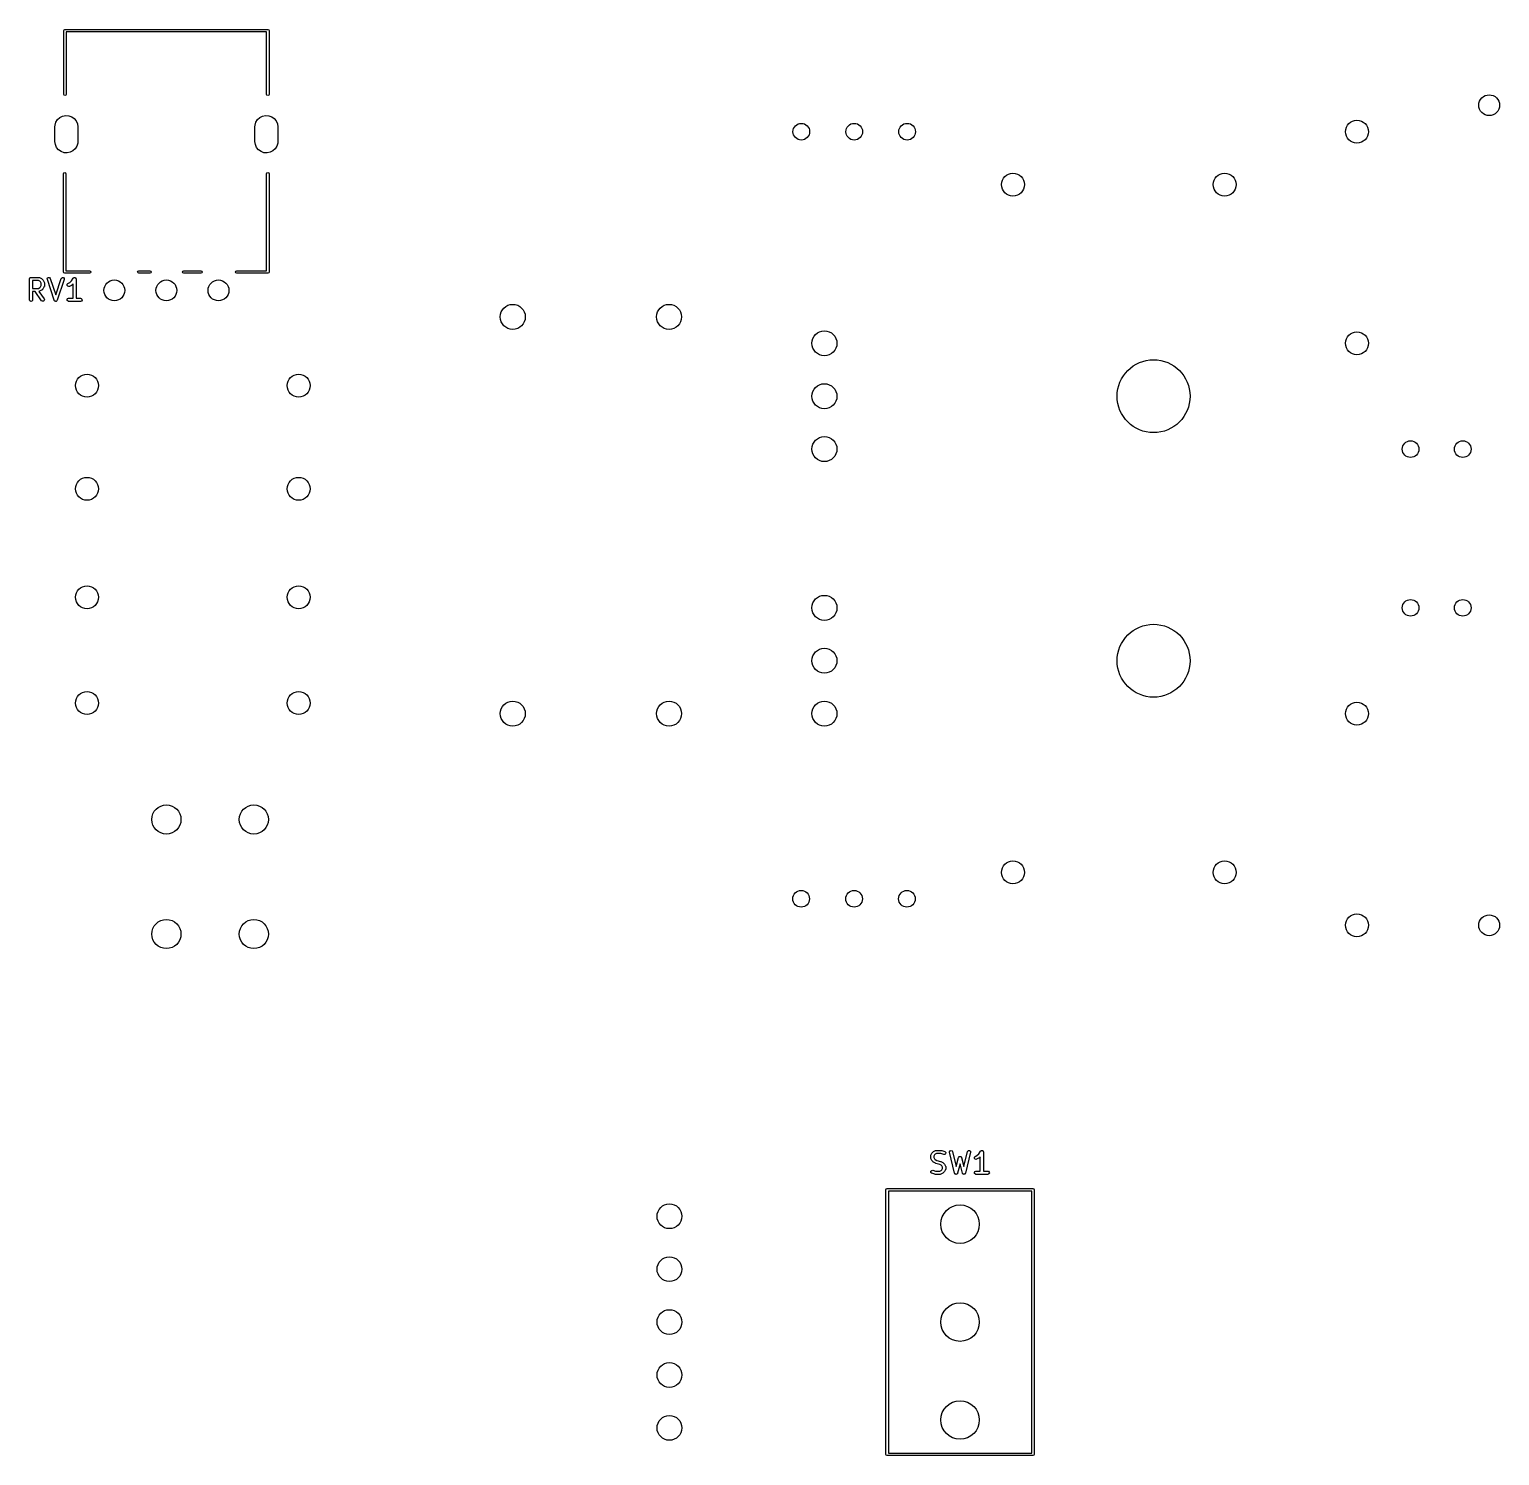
# Model space of a CAD drawing. Extents: x 66 to 230, y -131 to -61.
# Drawn here: x 65.8 to 136.4, y -129.6 to -61.1 of the extents above; entities that cross this region are included whole.
import ezdxf

# ---------------------------------------------------------------- set-up
doc = ezdxf.new("R2010")
doc.units = 0
doc.layers.add('BLACK', color=7, linetype='CONTINUOUS')

msp = doc.modelspace()

# ---------------------------------------------------------------- linework, layer by layer
at = {"layer": 'BLACK', "linetype": 'CONTINUOUS'}
for p, q in [((67.46, -61.19), (67.4776, -61.1476)), ((67.46, -64.25), (67.46, -61.19)), ((67.4776, -61.1476), (67.52, -61.13)), ((67.52, -61.13), (77.26, -61.13)), ((77.2, -61.25), (67.58, -61.25)), ((67.58, -61.25), (67.58, -64.25)), ((77.2, -64.25), (77.2, -61.25)), ((77.26, -61.13), (77.3024, -61.1476)), ((77.3024, -61.1476), (77.32, -61.19)), ((77.32, -61.19), (77.32, -64.25)), ((67.4776, -64.2924), (67.46, -64.25)), ((67.52, -64.31), (67.4776, -64.2924)), ((67.5624, -64.2924), (67.52, -64.31)), ((67.58, -64.25), (67.5624, -64.2924)), ((77.2176, -64.2924), (77.2, -64.25)), ((77.26, -64.31), (77.2176, -64.2924)), ((77.3024, -64.2924), (77.26, -64.31)), ((77.32, -64.25), (77.3024, -64.2924)), ((67.0459, -65.7297), (67.0875, -65.5863)), ((67.0875, -65.5863), (67.1662, -65.4594)), ((67.1662, -65.4594), (67.2761, -65.3584)), ((67.2761, -65.3584), (67.4091, -65.2906)), ((67.4091, -65.2906), (67.5555, -65.2611)), ((67.5555, -65.2611), (67.7044, -65.272)), ((67.7044, -65.272), (67.8448, -65.3226)), ((67.8448, -65.3226), (67.9665, -65.4091)), ((67.9665, -65.4091), (68.0605, -65.5251)), ((68.0605, -65.5251), (68.1197, -65.6621)), ((76.6459, -65.7297), (76.6876, -65.5863)), ((76.6876, -65.5863), (76.7662, -65.4594)), ((76.7662, -65.4594), (76.8761, -65.3584)), ((76.8761, -65.3584), (77.0091, -65.2906)), ((77.0091, -65.2906), (77.1555, -65.2611)), ((77.1555, -65.2611), (77.3044, -65.272)), ((77.3044, -65.272), (77.4448, -65.3226)), ((77.4448, -65.3226), (77.5665, -65.4091)), ((77.5665, -65.4091), (77.6604, -65.5251)), ((77.6604, -65.5251), (77.7197, -65.6621)), ((67.04, -65.81), (67.0459, -65.7297)), ((67.04, -66.51), (67.04, -65.81)), ((68.1197, -65.6621), (68.14, -65.81)), ((68.14, -65.81), (68.14, -66.51)), ((76.64, -65.81), (76.6459, -65.7297)), ((76.64, -66.51), (76.64, -65.81)), ((77.7197, -65.6621), (77.74, -65.81)), ((77.74, -65.81), (77.74, -66.51)), ((67.0603, -66.6579), (67.04, -66.51)), ((67.1196, -66.7949), (67.0603, -66.6579)), ((67.2135, -66.9109), (67.1196, -66.7949)), ((67.3352, -66.9974), (67.2135, -66.9109)), ((67.4756, -67.048), (67.3352, -66.9974)), ((67.7709, -67.0294), (67.6245, -67.0589)), ((67.9039, -66.9616), (67.7709, -67.0294)), ((68.0138, -66.8606), (67.9039, -66.9616)), ((68.0924, -66.7337), (68.0138, -66.8606)), ((68.1341, -66.5903), (68.0924, -66.7337)), ((68.14, -66.51), (68.1341, -66.5903)), ((76.6603, -66.6579), (76.64, -66.51)), ((76.7195, -66.7949), (76.6603, -66.6579)), ((76.8135, -66.9109), (76.7195, -66.7949)), ((76.9352, -66.9974), (76.8135, -66.9109)), ((77.0756, -67.048), (76.9352, -66.9974)), ((77.3709, -67.0294), (77.2245, -67.0589)), ((77.5039, -66.9616), (77.3709, -67.0294)), ((77.6138, -66.8606), (77.5039, -66.9616)), ((77.6924, -66.7337), (77.6138, -66.8606)), ((77.7341, -66.5903), (77.6924, -66.7337)), ((77.74, -66.51), (77.7341, -66.5903)), ((67.6245, -67.0589), (67.4756, -67.048)), ((77.2245, -67.0589), (77.0756, -67.048)), ((67.45, -68.06), (67.4676, -68.0176)), ((67.45, -72.78), (67.45, -68.06)), ((67.4676, -68.0176), (67.51, -68)), ((67.51, -68), (67.5524, -68.0176)), ((67.5524, -68.0176), (67.57, -68.06)), ((67.57, -68.06), (67.57, -72.72)), ((77.2, -68.06), (77.2176, -68.0176)), ((77.2, -72.72), (77.2, -68.06)), ((77.2176, -68.0176), (77.26, -68)), ((77.26, -68), (77.3024, -68.0176)), ((77.3024, -68.0176), (77.32, -68.06)), ((77.32, -68.06), (77.32, -72.78)), ((65.8143, -73.1124), (65.8161, -73.1026)), ((65.8143, -74.1124), (65.8143, -73.1124)), ((65.8155, -73.0994), (65.8171, -73.0965)), ((65.8161, -73.1026), (65.8155, -73.0994)), ((65.8171, -73.0965), (65.8189, -73.0867)), ((65.8189, -73.0867), (65.8314, -73.0718)), ((65.8314, -73.0718), (65.8411, -73.0549)), ((65.8411, -73.0549), (65.8475, -73.0526)), ((65.8475, -73.0526), (65.8518, -73.0474)), ((65.8518, -73.0474), (65.871, -73.044)), ((65.871, -73.044), (65.8893, -73.0374)), ((65.8893, -73.0374), (66.2703, -73.0374)), ((65.9643, -73.1874), (65.9643, -73.5612)), ((66.2526, -73.1874), (65.9643, -73.1874)), ((66.3211, -73.2216), (66.2526, -73.1874)), ((66.2703, -73.0374), (66.2959, -73.0419)), ((66.2959, -73.0419), (66.2994, -73.0448)), ((66.2994, -73.0448), (66.3038, -73.0453)), ((66.3038, -73.0453), (66.3991, -73.0929)), ((66.3515, -73.252), (66.3211, -73.2216)), ((66.3858, -73.3206), (66.3515, -73.252)), ((66.3858, -73.428), (66.3858, -73.3206)), ((66.3991, -73.0929), (66.4171, -73.1063)), ((66.4171, -73.1063), (66.4186, -73.107)), ((66.4186, -73.107), (66.4662, -73.1546)), ((66.4662, -73.1546), (66.479, -73.173)), ((66.479, -73.173), (66.4802, -73.1741)), ((66.4802, -73.1741), (66.5278, -73.2693)), ((66.5278, -73.2693), (66.5353, -73.2943)), ((66.5353, -73.2943), (66.5342, -73.2986)), ((66.5342, -73.2986), (66.5358, -73.3029)), ((66.5358, -73.3029), (66.5358, -73.4457)), ((66.6715, -73.1103), (66.6904, -73.0626)), ((66.6753, -73.1361), (66.6715, -73.1103)), ((67.0087, -74.1361), (66.6753, -73.1361)), ((66.6904, -73.0626), (66.7355, -73.0382)), ((66.7355, -73.0382), (66.7857, -73.0485)), ((66.7857, -73.0485), (66.8176, -73.0887)), ((66.8176, -73.0887), (67.0798, -73.8752)), ((67.0798, -73.8752), (67.342, -73.0887)), ((67.4843, -73.1361), (67.151, -74.1361)), ((67.342, -73.0887), (67.3544, -73.0658)), ((67.3544, -73.0658), (67.3981, -73.0389)), ((67.3981, -73.0389), (67.4489, -73.0464)), ((67.4489, -73.0464), (67.4829, -73.0848)), ((67.4676, -72.8224), (67.45, -72.78)), ((67.51, -72.84), (67.4676, -72.8224)), ((67.4829, -73.0848), (67.4843, -73.1361)), ((67.515, -72.8379), (67.51, -72.84)), ((67.52, -72.84), (67.515, -72.8379)), ((68.7, -72.84), (67.52, -72.84)), ((67.57, -72.72), (68.7, -72.72)), ((67.627, -73.4195), (67.63, -73.3683)), ((67.63, -73.3683), (67.6653, -73.331)), ((67.6653, -73.331), (67.7497, -73.2888)), ((67.7497, -73.2888), (67.831, -73.2075)), ((67.831, -73.2075), (67.9222, -73.0708)), ((67.9096, -73.3411), (67.8471, -73.4035)), ((67.9096, -74.0374), (67.9096, -73.3411)), ((67.9222, -73.0708), (67.9402, -73.0519)), ((67.9402, -73.0519), (67.9443, -73.0507)), ((67.9443, -73.0507), (67.9471, -73.0474)), ((67.9471, -73.0474), (67.9685, -73.0436)), ((67.9685, -73.0436), (67.9894, -73.0375)), ((67.9894, -73.0375), (67.9933, -73.0393)), ((67.9933, -73.0393), (67.9976, -73.0385)), ((67.9976, -73.0385), (68.0164, -73.0494)), ((68.0164, -73.0494), (68.0364, -73.0581)), ((68.0364, -73.0581), (68.0383, -73.062)), ((68.0383, -73.062), (68.042, -73.0642)), ((68.042, -73.0642), (68.0495, -73.0846)), ((68.0495, -73.0846), (68.0591, -73.1041)), ((68.0591, -73.1041), (68.0581, -73.1083)), ((68.0581, -73.1083), (68.0596, -73.1124)), ((68.0596, -73.1124), (68.0596, -74.0374)), ((68.7, -72.72), (68.7424, -72.7376)), ((68.7424, -72.8224), (68.7, -72.84)), ((68.7424, -72.7376), (68.76, -72.78)), ((68.76, -72.78), (68.7424, -72.8224)), ((71.01, -72.78), (71.0276, -72.7376)), ((71.0276, -72.8224), (71.01, -72.78)), ((71.0276, -72.7376), (71.07, -72.72)), ((71.07, -72.84), (71.0276, -72.8224)), ((71.07, -72.72), (71.6, -72.72)), ((71.6, -72.84), (71.07, -72.84)), ((71.6, -72.72), (71.6424, -72.7376)), ((71.6424, -72.8224), (71.6, -72.84)), ((71.6424, -72.7376), (71.66, -72.78)), ((71.66, -72.78), (71.6424, -72.8224)), ((73.16, -72.78), (73.1776, -72.7376)), ((73.1776, -72.8224), (73.16, -72.78)), ((73.1776, -72.7376), (73.22, -72.72)), ((73.22, -72.84), (73.1776, -72.8224)), ((73.22, -72.72), (74.05, -72.72)), ((74.05, -72.84), (73.22, -72.84)), ((74.05, -72.72), (74.0924, -72.7376)), ((74.0924, -72.8224), (74.05, -72.84)), ((74.0924, -72.7376), (74.11, -72.78)), ((74.11, -72.78), (74.0924, -72.8224)), ((75.71, -72.78), (75.7276, -72.7376)), ((75.7276, -72.8224), (75.71, -72.78)), ((75.7276, -72.7376), (75.77, -72.72)), ((75.77, -72.84), (75.7276, -72.8224)), ((75.77, -72.72), (77.2, -72.72)), ((77.26, -72.84), (75.77, -72.84)), ((77.3024, -72.8224), (77.26, -72.84)), ((77.32, -72.78), (77.3024, -72.8224)), ((65.9643, -73.5612), (66.2526, -73.5612)), ((66.0884, -73.7112), (65.9643, -73.7112)), ((65.9643, -73.7112), (65.9643, -74.1124)), ((66.3993, -74.1554), (66.0884, -73.7112)), ((66.2526, -73.5612), (66.3211, -73.5269)), ((66.2745, -73.7097), (66.2712, -73.7108)), ((66.2712, -73.7108), (66.5222, -74.0694)), ((66.2789, -73.7107), (66.2745, -73.7097)), ((66.3038, -73.7033), (66.2789, -73.7107)), ((66.3991, -73.6557), (66.3038, -73.7033)), ((66.3211, -73.5269), (66.3515, -73.4965)), ((66.3515, -73.4965), (66.3858, -73.428)), ((66.4002, -73.6545), (66.3991, -73.6557)), ((66.4186, -73.6416), (66.4002, -73.6545)), ((66.4662, -73.594), (66.4186, -73.6416)), ((66.4669, -73.5925), (66.4662, -73.594)), ((66.4802, -73.5745), (66.4669, -73.5925)), ((66.5278, -73.4793), (66.4802, -73.5745)), ((66.5222, -74.0694), (66.5332, -74.093)), ((66.5284, -73.4748), (66.5278, -73.4793)), ((66.5312, -73.4714), (66.5284, -73.4748)), ((66.5332, -74.093), (66.5287, -74.1441)), ((66.5358, -73.4457), (66.5312, -73.4714)), ((67.625, -74.0994), (67.6506, -74.0549)), ((67.6339, -74.1499), (67.625, -74.0994)), ((67.6575, -73.4607), (67.627, -73.4195)), ((67.6506, -74.0549), (67.6989, -74.0374)), ((67.7074, -73.4726), (67.6575, -73.4607)), ((67.6989, -74.0374), (67.9096, -74.0374)), ((67.7324, -73.4652), (67.7074, -73.4726)), ((67.8276, -73.4176), (67.7324, -73.4652)), ((67.8288, -73.4164), (67.8276, -73.4176)), ((67.8471, -73.4035), (67.8288, -73.4164)), ((68.0596, -74.0374), (68.2703, -74.0374)), ((68.2703, -74.0374), (68.2959, -74.0419)), ((68.2959, -74.0419), (68.3352, -74.0749)), ((68.3352, -74.0749), (68.3441, -74.1254)), ((65.8319, -74.1606), (65.8143, -74.1124)), ((65.8763, -74.1862), (65.8319, -74.1606)), ((65.9268, -74.1773), (65.8763, -74.1862)), ((65.9598, -74.138), (65.9268, -74.1773)), ((65.9643, -74.1124), (65.9598, -74.138)), ((66.4413, -74.1848), (66.3993, -74.1554)), ((66.4924, -74.1804), (66.4413, -74.1848)), ((66.5287, -74.1441), (66.4924, -74.1804)), ((67.01, -74.1378), (67.0087, -74.1361)), ((67.0101, -74.1399), (67.01, -74.1378)), ((67.0258, -74.1577), (67.0101, -74.1399)), ((67.0405, -74.1763), (67.0258, -74.1577)), ((67.0427, -74.1767), (67.0405, -74.1763)), ((67.0441, -74.1783), (67.0427, -74.1767)), ((67.0676, -74.1818), (67.0441, -74.1783)), ((67.0908, -74.1866), (67.0676, -74.1818)), ((67.0927, -74.1855), (67.0908, -74.1866)), ((67.0948, -74.1859), (67.0927, -74.1855)), ((67.1151, -74.1734), (67.0948, -74.1859)), ((67.1359, -74.1621), (67.1151, -74.1734)), ((67.1367, -74.1601), (67.1359, -74.1621)), ((67.1386, -74.159), (67.1367, -74.1601)), ((67.151, -74.1361), (67.1386, -74.159)), ((67.6732, -74.1829), (67.6339, -74.1499)), ((67.6989, -74.1874), (67.6732, -74.1829)), ((68.2703, -74.1874), (67.6989, -74.1874)), ((68.3185, -74.1698), (68.2703, -74.1874)), ((68.3441, -74.1254), (68.3185, -74.1698)), ((109.151, -115.065), (109.199, -115.017)), ((109.199, -115.017), (109.217, -115.004)), ((109.217, -115.004), (109.218, -115.003)), ((109.218, -115.003), (109.314, -114.955)), ((109.314, -114.955), (109.339, -114.948)), ((109.339, -114.948), (109.343, -114.949)), ((109.343, -114.949), (109.347, -114.947)), ((109.347, -114.947), (109.585, -114.947)), ((109.585, -114.947), (109.607, -114.951)), ((109.607, -114.951), (109.609, -114.951)), ((109.609, -114.951), (109.752, -114.999)), ((109.752, -114.999), (109.775, -115.011)), ((109.775, -115.011), (109.802, -115.055)), ((109.987, -115.014), (110.01, -114.968)), ((109.988, -115.04), (109.987, -115.014)), ((110.01, -114.968), (110.057, -114.948)), ((110.057, -114.948), (110.106, -114.962)), ((110.106, -114.962), (110.134, -115.005)), ((110.134, -115.005), (110.304, -115.716)), ((110.676, -115.716), (110.846, -115.005)), ((110.846, -115.005), (110.856, -114.981)), ((110.856, -114.981), (110.897, -114.951)), ((110.897, -114.951), (110.948, -114.954)), ((110.948, -114.954), (110.986, -114.989)), ((110.986, -114.989), (110.992, -115.04)), ((111.384, -115.117), (111.475, -114.981)), ((111.475, -114.981), (111.493, -114.962)), ((111.493, -114.962), (111.497, -114.961)), ((111.497, -114.961), (111.5, -114.957)), ((111.5, -114.957), (111.522, -114.954)), ((111.522, -114.954), (111.542, -114.948)), ((111.542, -114.948), (111.546, -114.949)), ((111.546, -114.949), (111.551, -114.949)), ((111.551, -114.949), (111.569, -114.959)), ((111.569, -114.959), (111.589, -114.968)), ((111.589, -114.968), (111.591, -114.972)), ((111.591, -114.972), (111.595, -114.974)), ((111.595, -114.974), (111.603, -114.995)), ((111.603, -114.995), (111.612, -115.014)), ((111.612, -115.014), (111.611, -115.018)), ((111.611, -115.018), (111.613, -115.022)), ((111.613, -115.022), (111.613, -115.947)), ((109.082, -115.213), (109.086, -115.187)), ((109.082, -115.308), (109.082, -115.213)), ((109.083, -115.312), (109.082, -115.308)), ((109.082, -115.317), (109.083, -115.312)), ((109.09, -115.342), (109.082, -115.317)), ((109.086, -115.187), (109.089, -115.184)), ((109.089, -115.184), (109.09, -115.179)), ((109.09, -115.179), (109.137, -115.084)), ((109.137, -115.437), (109.09, -115.342)), ((109.137, -115.084), (109.151, -115.066)), ((109.138, -115.438), (109.137, -115.437)), ((109.151, -115.456), (109.138, -115.438)), ((109.151, -115.066), (109.151, -115.065)), ((109.199, -115.504), (109.151, -115.456)), ((109.2, -115.505), (109.199, -115.504)), ((109.218, -115.518), (109.2, -115.505)), ((109.314, -115.566), (109.218, -115.518)), ((109.266, -115.162), (109.232, -115.231)), ((109.232, -115.231), (109.232, -115.29)), ((109.232, -115.29), (109.266, -115.359)), ((109.296, -115.132), (109.266, -115.162)), ((109.266, -115.359), (109.296, -115.389)), ((109.365, -115.097), (109.296, -115.132)), ((109.296, -115.389), (109.373, -115.428)), ((109.317, -115.566), (109.314, -115.566)), ((109.329, -115.571), (109.317, -115.566)), ((109.511, -115.617), (109.329, -115.571)), ((109.573, -115.097), (109.365, -115.097)), ((109.373, -115.428), (109.556, -115.473)), ((109.588, -115.655), (109.511, -115.617)), ((109.556, -115.473), (109.568, -115.479)), ((109.568, -115.479), (109.571, -115.479)), ((109.571, -115.479), (109.666, -115.527)), ((109.704, -115.141), (109.573, -115.097)), ((109.619, -115.686), (109.588, -115.655)), ((109.653, -115.754), (109.619, -115.686)), ((109.666, -115.527), (109.684, -115.54)), ((109.684, -115.54), (109.686, -115.541)), ((109.686, -115.541), (109.734, -115.588)), ((109.756, -115.14), (109.704, -115.141)), ((109.734, -115.588), (109.746, -115.607)), ((109.746, -115.607), (109.748, -115.608)), ((109.748, -115.608), (109.795, -115.703)), ((109.794, -115.106), (109.756, -115.14)), ((109.802, -115.055), (109.794, -115.106)), ((109.795, -115.703), (109.803, -115.728)), ((109.803, -115.728), (109.802, -115.732)), ((109.802, -115.732), (109.803, -115.737)), ((109.803, -115.737), (109.803, -115.832)), ((110.227, -116.04), (109.988, -115.04)), ((110.304, -115.716), (110.418, -115.289)), ((110.49, -115.599), (110.372, -116.042)), ((110.418, -115.289), (110.429, -115.265)), ((110.429, -115.265), (110.434, -115.261)), ((110.434, -115.261), (110.437, -115.255)), ((110.437, -115.255), (110.455, -115.247)), ((110.455, -115.247), (110.471, -115.236)), ((110.471, -115.236), (110.477, -115.236)), ((110.477, -115.236), (110.484, -115.233)), ((110.484, -115.233), (110.502, -115.238)), ((110.608, -116.042), (110.49, -115.599)), ((110.502, -115.238), (110.522, -115.24)), ((110.522, -115.24), (110.526, -115.245)), ((110.526, -115.245), (110.533, -115.247)), ((110.533, -115.247), (110.544, -115.263)), ((110.544, -115.263), (110.558, -115.276)), ((110.558, -115.276), (110.559, -115.283)), ((110.559, -115.283), (110.562, -115.289)), ((110.562, -115.289), (110.676, -115.716)), ((110.992, -115.04), (110.753, -116.04)), ((111.18, -115.329), (111.183, -115.278)), ((111.211, -115.371), (111.18, -115.329)), ((111.183, -115.278), (111.218, -115.241)), ((111.26, -115.383), (111.211, -115.371)), ((111.218, -115.241), (111.303, -115.199)), ((111.285, -115.375), (111.26, -115.383)), ((111.381, -115.328), (111.285, -115.375)), ((111.303, -115.199), (111.384, -115.117)), ((111.382, -115.326), (111.381, -115.328)), ((111.4, -115.314), (111.382, -115.326)), ((111.463, -115.251), (111.4, -115.314)), ((111.463, -115.947), (111.463, -115.251)), ((109.083, -115.99), (109.091, -115.939)), ((109.11, -116.034), (109.083, -115.99)), ((109.091, -115.939), (109.129, -115.905)), ((109.133, -116.046), (109.11, -116.034)), ((109.129, -115.905), (109.18, -115.904)), ((109.276, -116.094), (109.133, -116.046)), ((109.18, -115.904), (109.312, -115.947)), ((109.277, -116.093), (109.276, -116.094)), ((109.3, -116.097), (109.277, -116.093)), ((109.538, -116.097), (109.3, -116.097)), ((109.312, -115.947), (109.52, -115.947)), ((109.52, -115.947), (109.588, -115.913)), ((109.542, -116.096), (109.538, -116.097)), ((109.546, -116.097), (109.542, -116.096)), ((109.571, -116.089), (109.546, -116.097)), ((109.666, -116.042), (109.571, -116.089)), ((109.588, -115.913), (109.619, -115.883)), ((109.619, -115.883), (109.653, -115.814)), ((109.653, -115.814), (109.653, -115.754)), ((109.668, -116.041), (109.666, -116.042)), ((109.686, -116.028), (109.668, -116.041)), ((109.734, -115.98), (109.686, -116.028)), ((109.748, -115.961), (109.734, -115.979)), ((109.734, -115.979), (109.734, -115.98)), ((109.795, -115.865), (109.748, -115.961)), ((109.796, -115.861), (109.795, -115.865)), ((109.799, -115.858), (109.796, -115.861)), ((109.803, -115.832), (109.799, -115.858)), ((110.231, -116.046), (110.227, -116.04)), ((110.232, -116.054), (110.231, -116.046)), ((110.245, -116.067), (110.232, -116.054)), ((110.255, -116.083), (110.245, -116.067)), ((110.262, -116.085), (110.255, -116.083)), ((110.268, -116.09), (110.262, -116.085)), ((110.286, -116.092), (110.268, -116.09)), ((110.304, -116.097), (110.286, -116.092)), ((110.311, -116.094), (110.304, -116.097)), ((110.319, -116.095), (110.311, -116.094)), ((110.334, -116.084), (110.319, -116.095)), ((110.351, -116.077), (110.334, -116.084)), ((110.355, -116.07), (110.351, -116.077)), ((110.361, -116.065), (110.355, -116.07)), ((110.372, -116.042), (110.361, -116.065)), ((110.613, -116.048), (110.608, -116.042)), ((110.613, -116.056), (110.613, -116.048)), ((110.627, -116.069), (110.613, -116.056)), ((110.637, -116.084), (110.627, -116.069)), ((110.645, -116.086), (110.637, -116.084)), ((110.651, -116.091), (110.645, -116.086)), ((110.669, -116.092), (110.651, -116.091)), ((110.687, -116.097), (110.669, -116.092)), ((110.694, -116.094), (110.687, -116.097)), ((110.702, -116.094), (110.694, -116.094)), ((110.717, -116.083), (110.702, -116.094)), ((110.733, -116.075), (110.717, -116.083)), ((110.737, -116.068), (110.733, -116.075)), ((110.743, -116.064), (110.737, -116.068)), ((110.753, -116.04), (110.743, -116.064)), ((111.178, -116.009), (111.204, -115.965)), ((111.187, -116.06), (111.178, -116.009)), ((111.226, -116.093), (111.187, -116.06)), ((111.204, -115.965), (111.252, -115.947)), ((111.252, -116.097), (111.226, -116.093)), ((111.252, -115.947), (111.463, -115.947)), ((111.823, -116.097), (111.252, -116.097)), ((111.613, -115.947), (111.823, -115.947)), ((111.823, -115.947), (111.849, -115.952)), ((111.872, -116.08), (111.823, -116.097)), ((111.849, -115.952), (111.888, -115.985)), ((111.897, -116.035), (111.872, -116.08)), ((111.888, -115.985), (111.897, -116.035)), ((106.93, -116.84), (106.948, -116.798)), ((106.93, -129.54), (106.93, -116.84)), ((106.948, -116.798), (106.99, -116.78)), ((106.99, -116.78), (113.99, -116.78)), ((107.05, -116.9), (107.05, -129.48)), ((113.93, -116.9), (107.05, -116.9)), ((113.93, -129.48), (113.93, -116.9)), ((113.99, -116.78), (114.032, -116.798)), ((114.032, -116.798), (114.05, -116.84)), ((114.05, -116.84), (114.05, -129.54)), ((106.948, -129.582), (106.93, -129.54)), ((106.99, -129.6), (106.948, -129.582)), ((113.99, -129.6), (106.99, -129.6)), ((107.05, -129.48), (113.93, -129.48)), ((114.032, -129.582), (113.99, -129.6)), ((114.05, -129.54), (114.032, -129.582))]:
    msp.add_line(p, q, dxfattribs=at)
at = {"layer": 'BLACK'}
for centre, radius in [((135.89, -64.77), 0.5), ((129.54, -66.04), 0.55), ((102.87, -66.04), 0.4), ((105.41, -66.04), 0.4), ((107.95, -66.04), 0.4), ((113.03, -68.58), 0.55), ((123.19, -68.58), 0.55), ((69.89, -73.66), 0.5), ((72.39, -73.66), 0.5), ((74.89, -73.66), 0.5), ((89.02, -74.93), 0.6), ((96.52, -74.93), 0.6), ((103.98, -76.2), 0.6), ((129.54, -76.2), 0.55), ((119.78, -78.74), 1.75), ((68.58, -78.232), 0.55), ((78.74, -78.232), 0.55), ((103.98, -78.74), 0.6), ((103.98, -81.28), 0.6), ((132.12, -81.28), 0.4), ((134.62, -81.28), 0.4), ((68.58, -83.185), 0.55), ((78.74, -83.185), 0.55), ((68.58, -88.392), 0.55), ((78.74, -88.392), 0.55), ((103.98, -88.9), 0.6), ((132.12, -88.9), 0.4), ((134.62, -88.9), 0.4), ((119.78, -91.44), 1.75), ((103.98, -91.44), 0.6), ((68.58, -93.472), 0.55), ((78.74, -93.472), 0.55), ((89.02, -93.98), 0.6), ((96.52, -93.98), 0.6), ((103.98, -93.98), 0.6), ((129.54, -93.98), 0.55), ((72.39, -99.06), 0.7), ((76.59, -99.06), 0.7), ((113.03, -101.6), 0.55), ((123.19, -101.6), 0.55), ((102.86, -102.87), 0.4), ((105.4, -102.87), 0.4), ((107.94, -102.87), 0.4), ((129.54, -104.14), 0.55), ((135.89, -104.14), 0.5), ((72.39, -104.56), 0.7), ((76.59, -104.56), 0.7), ((96.54, -118.11), 0.595), ((110.49, -118.49), 0.925), ((96.54, -120.65), 0.595), ((96.54, -123.19), 0.595), ((110.49, -123.19), 0.925), ((96.54, -125.73), 0.595), ((110.49, -127.89), 0.925), ((96.54, -128.27), 0.595)]:
    msp.add_circle(centre, radius, dxfattribs=at)

doc.saveas('drawing.dxf')
